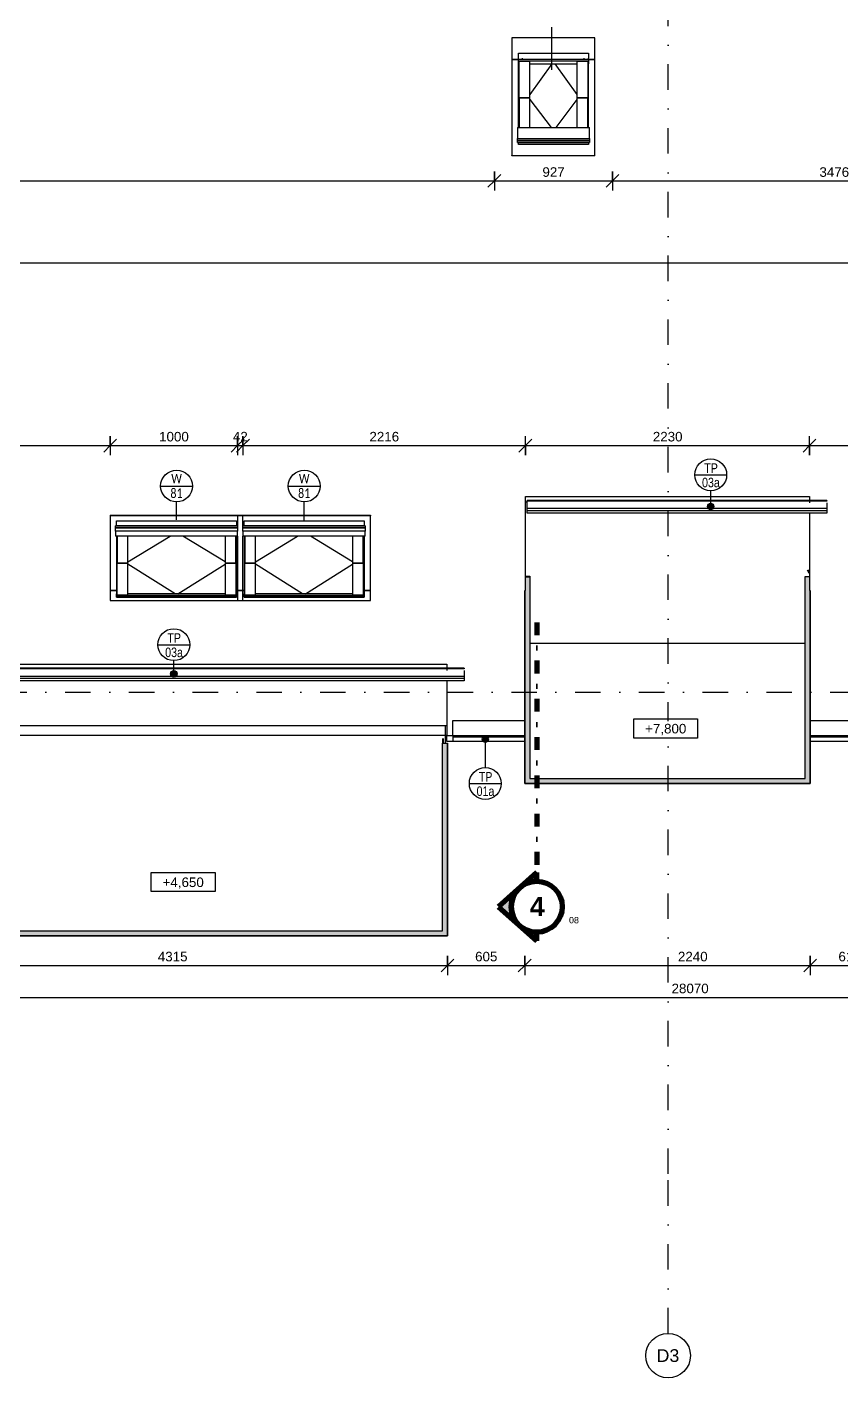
# Model space of a CAD drawing. Header units: millimetres. Extents: x -8084 to 32272, y -1655 to 72403.
# Drawn here: x 3219 to 9604, y 51803 to 62397 of the extents above; entities that cross this region are included whole.
import ezdxf

# ---------------------------------------------------------------- set-up
doc = ezdxf.new("R2010")
doc.units = ezdxf.units.MM
doc.linetypes.add('HA_DashDot_10mm-S3mm', pattern=[500, 200, -150, 0, -150])
doc.linetypes.add('HA_DashDot_6mm-S2mm', pattern=[300, 100, -100, 0, -100])
for name, color, linetype, lineweight in [('A-____-____-DIMS', 9, 'Continuous', 5), ('A-____-____-DIMS-50', 9, 'Continuous', 5), ('A-AREA-____-OTLN', 9, 'Continuous', 25), ('A-FLOR-____-OTLN', 9, 'Continuous', 9), ('A-FLOR-HRAL-OTLN', 9, 'Continuous', 9), ('A-GENM-____-IDEN', 9, 'Continuous', 9), ('A-GENM-____-OTLN', 9, 'Continuous', 9), ('A-GLAZ-____-IDEN', 9, 'Continuous', 9), ('A-GLAZ-____-OTLN', 9, 'Continuous', 5), ('A-ROOF-____-OTLN', 9, 'Continuous', 9), ('A-WALL-____-OTLN', 9, 'Continuous', 9), ('G-____-____-DIMS', 9, 'Continuous', 5), ('G-____-____-SYMB', 9, 'Continuous', 5), ('S-GRID-____-IDEN', 9, 'Continuous', 9), ('S-GRID-____-OTLN', 9, 'Continuous', 5)]:
    doc.layers.add(name, color=color, linetype=linetype, lineweight=lineweight)
doc.styles.add('Arial', font='arial.ttf', dxfattribs={"height": 100})
doc.styles.add('Arial_1', font='arial.ttf', dxfattribs={"height": 75})
doc.styles.add('Arial_2', font='arial.ttf', dxfattribs={"width": 0.8, "height": 75})
doc.styles.add('Arial_3', font='arial.ttf', dxfattribs={"height": 50})
doc.styles.add('Arial_B', font='arialbd.ttf', dxfattribs={"height": 150})
doc.styles.add('Calibri', font='calibri.ttf', dxfattribs={"width": 0.8, "height": 75})
doc.dimstyles.new('Inner_Dimensions', dxfattribs={"dimscale": 304.8, "dimtxt": 76.519455, "dimasz": 0.328084, "dimexe": 0.246063, "dimexo": 0.0625, "dimgap": 0.032808, "dimtad": 1, "dimdec": 0, "dimzin": 0, "dimdsep": 46, "dimtxsty": 'Arial_1', "dimblk1": 'OBLIQUE', "dimblk2": 'OBLIQUE', "dimsah": 1, "dimcen": 0.09, "dimdle": 0.246063, "dimazin": 0, "dimtfac": 1, "dimtdec": 4, "dimtix": 1, "dimtmove": 0, "dimatfit": 3, "dimfxl": 0.246063, "dimfxlon": 1, "dimtvp": 1, "dimtolj": 1, "dimtzin": 0, "dimlwd": 9, "dimlwe": 9, "dimarcsym": 2})
doc.dimstyles.new('Inner_Dimensions_1', dxfattribs={"dimscale": 304.8, "dimtxt": 76.519455, "dimasz": 0.328084, "dimexe": 0.246063, "dimexo": 0.0625, "dimgap": 0.032808, "dimtad": 1, "dimdec": 0, "dimzin": 0, "dimdsep": 46, "dimtxsty": 'Arial_1', "dimblk1": 'OBLIQUE', "dimblk2": 'OBLIQUE', "dimsah": 1, "dimcen": 0.09, "dimdle": 0.246063, "dimazin": 0, "dimtfac": 1, "dimtdec": 4, "dimtix": 1, "dimtmove": 2, "dimatfit": 3, "dimfxl": 0.246063, "dimfxlon": 1, "dimtvp": 1, "dimtolj": 1, "dimtzin": 0, "dimlwd": 9, "dimlwe": 9, "dimarcsym": 2})

# ---------------------------------------------------------------- blocks, each defined once
blk = doc.blocks.new('Top Rail Type - Top Rail_Internal_-1448727-DPS_STŘECHA-D')
at = {"layer": 'A-FLOR-HRAL-OTLN'}
for points in [[(2203, 55270), (2243, 55310), (2243, 56780), (2203, 56780), (2203, 56105)], [(6518, 55270), (6518, 56780), (6478, 56780), (6478, 55310)], [(6518, 55270), (6478, 55310), (2243, 55310), (2203, 55270), (4650, 55270)]]:
    blk.add_hatch(color=256, dxfattribs=at).paths.add_polyline_path(points)
for p, q in [((2203, 56780), (2243, 56780)), ((2203, 55270), (2203, 56780)), ((2243, 56780), (2243, 55310)), ((6478, 56780), (6518, 56780)), ((6478, 55310), (6478, 56780)), ((6518, 56780), (6518, 55270)), ((2243, 55310), (6478, 55310)), ((6518, 55270), (2203, 55270))]:
    blk.add_line(p, q, dxfattribs=at)
blk = doc.blocks.new('Top Rail Type - Top Rail_Internal_-V2-DPS_STŘECHA-D')
at = {"layer": 'A-FLOR-HRAL-OTLN'}
for p, q in [((2243, 56780), (2203, 56780)), ((2203, 56780), (2203, 55270)), ((2243, 56780), (2243, 55310)), ((6478, 56780), (6518, 56780)), ((6478, 55310), (6478, 56780)), ((6518, 55270), (6518, 56780)), ((2243, 55310), (6478, 55310)), ((2203, 55270), (6518, 55270))]:
    blk.add_line(p, q, dxfattribs=at)
blk = doc.blocks.new('Top Rail Type - Top Rail_Internal_-1448904-DPS_STŘECHA-D')
at = {"layer": 'A-FLOR-HRAL-OTLN'}
for points in [[(7123, 56465), (7163, 56505), (7163, 58085), (7128, 58085), (7128, 57979), (7123, 57979), (7123, 56820)], [(9363, 56465), (9363, 57979), (9358, 57979), (9358, 58087), (9323, 58087), (9323, 56505)], [(7123, 56465), (9363, 56465), (9323, 56505), (7163, 56505)]]:
    blk.add_hatch(color=256, dxfattribs=at).paths.add_polyline_path(points)
for p, q in [((7128, 58085), (7163, 58085)), ((7163, 58085), (7163, 56505)), ((9323, 58087), (9358, 58087)), ((9323, 56505), (9323, 58087)), ((7123, 56465), (7123, 57979)), ((9363, 57979), (9363, 56465)), ((7163, 56505), (9323, 56505)), ((9363, 56465), (7123, 56465))]:
    blk.add_line(p, q, dxfattribs=at)
blk = doc.blocks.new('Top Rail Type - Top Rail_Internal_-V6-DPS_STŘECHA-D')
at = {"layer": 'A-FLOR-HRAL-OTLN'}
for p, q in [((7163, 58085), (7128, 58085)), ((7163, 58085), (7163, 56505)), ((9323, 58087), (9358, 58087)), ((9323, 56505), (9323, 58087)), ((7123, 57979), (7123, 56465)), ((9363, 56465), (9363, 57979)), ((7163, 56505), (9323, 56505)), ((7123, 56465), (9363, 56465))]:
    blk.add_line(p, q, dxfattribs=at)
blk = doc.blocks.new('HA_GM_Gutter_Balcony - HA_GM_Gutter_Facade TP03-1638956-DPS_STŘECHA-D')
at = {"layer": 'A-GENM-____-OTLN'}
for p, q in [((0, 70), (0, 75)), ((4425, 75), (0, 75)), ((0, 10), (0, 70)), ((4425, 70), (0, 70)), ((0, -8), (0, 10)), ((4425, 10), (0, 10)), ((4425, 75), (4425, 70)), ((4425, 56), (4425, 10)), ((4425, 10), (4425, -8)), ((0, -25), (0, -8)), ((4425, -8), (0, -8)), ((4425, -25), (0, -25)), ((4425, -8), (4425, -25))]:
    blk.add_line(p, q, dxfattribs=at)
blk = doc.blocks.new('HA_GM_Gutter_Balcony - HA_GM_Gutter_Facade TP03-1639326-DPS_STŘECHA-D')
at = {"layer": 'A-GENM-____-OTLN'}
for p, q in [((0, 70), (0, 75)), ((2350, 75), (0, 75)), ((0, 10), (0, 70)), ((2350, 70), (0, 70)), ((0, -8), (0, 10)), ((2350, 10), (0, 10)), ((2350, 75), (2350, 70)), ((2350, 56), (2350, 10)), ((2350, 10), (2350, -8)), ((0, -25), (0, -8)), ((2350, -8), (0, -8)), ((2350, -25), (0, -25)), ((2350, -8), (2350, -25))]:
    blk.add_line(p, q, dxfattribs=at)
blk = doc.blocks.new('Roof-Windows_VELUX_GLL_1061 - CK02-1755538-DPS_STŘECHA-D')
at = {"layer": 'A-GLAZ-____-OTLN'}
for p, q in [((-3995, 62313), (-3995, 62142)), ((-3345, 62313), (-3995, 62313)), ((-3345, 62142), (-3345, 62313)), ((-3945, 62192), (-3395, 62192)), ((-3945, 62191), (-3945, 62192)), ((-3945, 62153), (-3945, 62191)), ((-3395, 62192), (-3395, 62191)), ((-3395, 62191), (-3395, 62153)), ((-3995, 62142), (-3995, 61389)), ((-3945, 62142), (-3995, 62142)), ((-3995, 62142), (-3945, 62142)), ((-3945, 62146), (-3945, 62153)), ((-3945, 62131), (-3945, 62146)), ((-3945, 62146), (-3395, 62146)), ((-3945, 62123), (-3945, 62131)), ((-3945, 62131), (-3395, 62131)), ((-3945, 62109), (-3945, 62123)), ((-3945, 62109), (-3939, 62109)), ((-3945, 61609), (-3945, 62109)), ((-3939, 62128), (-3855, 62128)), ((-3939, 61842), (-3939, 62128)), ((-3912, 62146), (-3912, 62153)), ((-3855, 61842), (-3855, 62128)), ((-3855, 62109), (-3485, 62109)), ((-3682, 62109), (-3855, 61867)), ((-3658, 62109), (-3485, 61867)), ((-3485, 62128), (-3401, 62128)), ((-3485, 62128), (-3485, 61842)), ((-3428, 62146), (-3428, 62153)), ((-3401, 62128), (-3401, 61842)), ((-3401, 62109), (-3395, 62109)), ((-3395, 62146), (-3395, 62153)), ((-3395, 62146), (-3395, 62131)), ((-3345, 62142), (-3395, 62142)), ((-3395, 62142), (-3345, 62142)), ((-3395, 62131), (-3395, 62123)), ((-3395, 62123), (-3395, 62109)), ((-3395, 61609), (-3395, 62109)), ((-3345, 61389), (-3345, 62142)), ((-3855, 61842), (-3939, 61842)), ((-3939, 61842), (-3855, 61842)), ((-3939, 61842), (-3939, 61609)), ((-3855, 61609), (-3855, 61842)), ((-3855, 61829), (-3688, 61609)), ((-3485, 61829), (-3652, 61609)), ((-3401, 61842), (-3485, 61842)), ((-3485, 61842), (-3401, 61842)), ((-3485, 61842), (-3485, 61609)), ((-3401, 61609), (-3401, 61842)), ((-3953, 61609), (-3387, 61609)), ((-3953, 61609), (-3953, 61522)), ((-3387, 61522), (-3387, 61609)), ((-3953, 61522), (-3387, 61522)), ((-3953, 61509), (-3953, 61522)), ((-3953, 61497), (-3953, 61509)), ((-3953, 61509), (-3387, 61509)), ((-3953, 61490), (-3953, 61497)), ((-3953, 61497), (-3387, 61497)), ((-3953, 61490), (-3387, 61490)), ((-3945, 61475), (-3945, 61490)), ((-3395, 61475), (-3945, 61475)), ((-3395, 61490), (-3395, 61475)), ((-3387, 61522), (-3387, 61509)), ((-3387, 61509), (-3387, 61497)), ((-3387, 61497), (-3387, 61490)), ((-3995, 61389), (-3345, 61389)), ((-3995, 61387), (-3995, 61389)), ((-3345, 61387), (-3995, 61387)), ((-3345, 61387), (-3345, 61389))]:
    blk.add_line(p, q, dxfattribs=at)
blk = doc.blocks.new('Roof-Windows_VELUX_GLL_1061 - PK08-V8-DPS_STŘECHA-D')
at = {"layer": 'A-GLAZ-____-OTLN'}
for p, q in [((4871, 58568), (5913, 58568)), ((4871, 58568), (4871, 58563)), ((5913, 58563), (4871, 58563)), ((4871, 58563), (4871, 58485)), ((4913, 58472), (4913, 58485)), ((5871, 58485), (4913, 58485)), ((4921, 58524), (5863, 58524)), ((4921, 58485), (4921, 58524)), ((5863, 58524), (5863, 58485)), ((5871, 58485), (5871, 58472)), ((5913, 58568), (5913, 58563)), ((5913, 57978), (5913, 58563)), ((4871, 58404), (4871, 57978)), ((4913, 58467), (4913, 58472)), ((5871, 58472), (4913, 58472)), ((4913, 58444), (4913, 58467)), ((5871, 58467), (4913, 58467)), ((5871, 58444), (4913, 58444)), ((4913, 58444), (4913, 58404)), ((5871, 58404), (4913, 58404)), ((4921, 58404), (4921, 57953)), ((4927, 58404), (4927, 58192)), ((5010, 58203), (5341, 58404)), ((5010, 58192), (5010, 58404)), ((5773, 58203), (5442, 58404)), ((5773, 58404), (5773, 58192)), ((5856, 58192), (5856, 58404)), ((5863, 58404), (5863, 57953)), ((5871, 58472), (5871, 58467)), ((5871, 58467), (5871, 58444)), ((5871, 58404), (5871, 58444)), ((4927, 58192), (5010, 58192)), ((4927, 57941), (4927, 58192)), ((5010, 58192), (4927, 58192)), ((5010, 57941), (5010, 58192)), ((5380, 57953), (5010, 58185)), ((5403, 57953), (5773, 58185)), ((5773, 58192), (5856, 58192)), ((5773, 58192), (5773, 57941)), ((5856, 58192), (5773, 58192)), ((5856, 58192), (5856, 57941)), ((4871, 57978), (4921, 57978)), ((4921, 57978), (4871, 57978)), ((4871, 57978), (4871, 57899)), ((4921, 57945), (4921, 57953)), ((4927, 57953), (4921, 57953)), ((5773, 57953), (5010, 57953)), ((5863, 57953), (5856, 57953)), ((5863, 57978), (5913, 57978)), ((5913, 57978), (5863, 57978)), ((5863, 57953), (5863, 57945)), ((5913, 57899), (5913, 57978)), ((4871, 57899), (5913, 57899)), ((4921, 57940), (4921, 57945)), ((4921, 57933), (4921, 57940)), ((5863, 57940), (4921, 57940)), ((4921, 57925), (4921, 57933)), ((5863, 57933), (4921, 57933)), ((4921, 57925), (5863, 57925)), ((5010, 57941), (4927, 57941)), ((5856, 57941), (5773, 57941)), ((5863, 57945), (5863, 57940)), ((5863, 57940), (5863, 57933)), ((5863, 57933), (5863, 57925))]:
    blk.add_line(p, q, dxfattribs=at)
blk = doc.blocks.new('Roof-Windows_VELUX_GLL_1061 - PK08-V9-DPS_STŘECHA-D')
at = {"layer": 'A-GLAZ-____-OTLN'}
for p, q in [((3871, 58568), (4913, 58568)), ((3871, 58568), (3871, 58563)), ((4913, 58563), (3871, 58563)), ((3871, 58563), (3871, 57978)), ((3913, 58472), (3913, 58485)), ((4871, 58485), (3913, 58485)), ((3921, 58524), (4863, 58524)), ((3921, 58485), (3921, 58524)), ((4863, 58524), (4863, 58485)), ((4871, 58485), (4871, 58472)), ((4913, 58568), (4913, 58563)), ((4913, 58485), (4913, 58563)), ((3913, 58467), (3913, 58472)), ((4871, 58472), (3913, 58472)), ((3913, 58444), (3913, 58467)), ((4871, 58467), (3913, 58467)), ((4871, 58444), (3913, 58444)), ((3913, 58444), (3913, 58404)), ((4871, 58404), (3913, 58404)), ((3921, 58404), (3921, 57953)), ((3927, 58404), (3927, 58192)), ((4010, 58203), (4341, 58404)), ((4010, 58192), (4010, 58404)), ((4773, 58203), (4442, 58404)), ((4773, 58404), (4773, 58192)), ((4856, 58192), (4856, 58404)), ((4863, 58404), (4863, 57953)), ((4871, 58472), (4871, 58467)), ((4871, 58467), (4871, 58444)), ((4871, 58404), (4871, 58444)), ((4913, 57978), (4913, 58404)), ((3927, 58192), (4010, 58192)), ((3927, 57941), (3927, 58192)), ((4010, 58192), (3927, 58192)), ((4010, 57941), (4010, 58192)), ((4380, 57953), (4010, 58185)), ((4403, 57953), (4773, 58185)), ((4773, 58192), (4856, 58192)), ((4773, 58192), (4773, 57941)), ((4856, 58192), (4773, 58192)), ((4856, 58192), (4856, 57941)), ((3871, 57978), (3921, 57978)), ((3921, 57978), (3871, 57978)), ((3871, 57978), (3871, 57899)), ((3921, 57945), (3921, 57953)), ((3927, 57953), (3921, 57953)), ((4773, 57953), (4010, 57953)), ((4863, 57953), (4856, 57953)), ((4863, 57978), (4913, 57978)), ((4913, 57978), (4863, 57978)), ((4863, 57953), (4863, 57945)), ((4913, 57899), (4913, 57978)), ((3871, 57899), (4913, 57899)), ((3921, 57940), (3921, 57945)), ((3921, 57933), (3921, 57940)), ((4863, 57940), (3921, 57940)), ((3921, 57925), (3921, 57933)), ((4863, 57933), (3921, 57933)), ((3921, 57925), (4863, 57925)), ((4010, 57941), (3927, 57941)), ((4856, 57941), (4773, 57941)), ((4863, 57945), (4863, 57940)), ((4863, 57940), (4863, 57933)), ((4863, 57933), (4863, 57925))]:
    blk.add_line(p, q, dxfattribs=at)
blk = doc.blocks.new('Grid - Radius 3_5mm-353793-DPS_STŘECHA-D')
at = {"layer": 'S-GRID-____-IDEN'}
blk.add_circle((0, 0), 3.5, dxfattribs=at)
blk = doc.blocks.new('Spot Elevations - Generic-448778-DPS_STŘECHA-D')
at = {"layer": 'G-____-____-DIMS', "lineweight": 9}
for p, q in [((-5, 0), (-5, 3)), ((-5, 3), (5, 3)), ((5, 3), (5, 0)), ((5, 0), (-5, 0))]:
    blk.add_line(p, q, dxfattribs=at)
blk = doc.blocks.new('Section - With Sheet Number-366786-DPS_STŘECHA-D')
at = {"layer": 'G-____-____-SYMB'}
h = blk.add_hatch(color=256, dxfattribs=at)
edge = h.paths.add_edge_path()
edge.add_line((1.37, 0), (0, 0))
edge.add_arc((-4, 0), 4, 0, 180)
edge.add_line((-8, 0), (-9.37, 0))
edge.add_line((-9.37, 0), (-4, 6))
edge.add_line((-4, 6), (1.37, 0))
at = {"layer": 'G-____-____-SYMB', "lineweight": 100}
for p, q in [((-4, 6), (-9.37, 0)), ((1.37, 0), (-4, 6)), ((-9.37, 0), (-8, 0)), ((0, 0), (1.37, 0))]:
    blk.add_line(p, q, dxfattribs=at)
blk.add_circle((-4, 0), 4, dxfattribs=at)
blk.add_arc((-4, 0), 4, 0, 180, dxfattribs=at)
blk = doc.blocks.new('HA_TAG_WD - Type Mark-1512533-DPS_STŘECHA-D')
at = {"layer": 'A-GLAZ-____-IDEN'}
blk.add_line((-2.5, 0), (2.5, 0), dxfattribs=at)
blk.add_circle((0, 0), 2.5, dxfattribs=at)
blk = doc.blocks.new('DIMBLOCK19-DPS_STŘECHA-D')
at = {"layer": 'A-____-____-DIMS-50', "lineweight": 9}
for p, q in [((-3345, 61265), (-3345, 61115)), ((-3345, 61190), (-3345, 61265)), ((-3345, 61190), (-3295, 61240)), ((6885, 61265), (6885, 61115)), ((6885, 61190), (6885, 61265)), ((6885, 61190), (6935, 61240)), ((-3345, 61190), (-3395, 61140)), ((-3345, 61190), (6885, 61190)), ((6885, 61190), (6835, 61140))]:
    blk.add_line(p, q, dxfattribs=at)
at = {"layer": 'A-____-____-DIMS-50', "color": 0, "lineweight": 9, "insert": (1626, 61297), "char_height": 75, "width": 346.1, "attachment_point": 1, "line_spacing_factor": 0.941778, "style": 'Arial_1'}
blk.add_mtext('10230', dxfattribs=at)
blk = doc.blocks.new('_Oblique')
at = {"color": 0, "linetype": 'ByBlock', "lineweight": -2}
blk.add_line((-0.5, -0.5), (0.5, 0.5), dxfattribs=at)
blk = doc.blocks.new('DIMBLOCK20-DPS_STŘECHA-D')
at = {"layer": 'A-____-____-DIMS-50', "lineweight": 9}
for p, q in [((6885, 61265), (6885, 61115)), ((6885, 61190), (6885, 61265)), ((6885, 61190), (6935, 61240)), ((7812, 61265), (7812, 61115)), ((7812, 61190), (7812, 61265)), ((7812, 61190), (7862, 61240)), ((6885, 61190), (6835, 61140)), ((6885, 61190), (7812, 61190)), ((7812, 61190), (7762, 61140))]:
    blk.add_line(p, q, dxfattribs=at)
at = {"layer": 'A-____-____-DIMS-50', "color": 0, "lineweight": 9, "insert": (7262, 61297), "char_height": 75, "width": 207.66, "attachment_point": 1, "line_spacing_factor": 0.941778, "style": 'Arial_1'}
blk.add_mtext('927', dxfattribs=at)
blk = doc.blocks.new('DIMBLOCK21-DPS_STŘECHA-D')
at = {"layer": 'A-____-____-DIMS-50', "lineweight": 9}
for p, q in [((7812, 61265), (7812, 61115)), ((7812, 61190), (7812, 61265)), ((7812, 61190), (7862, 61240)), ((11288, 61265), (11288, 61115)), ((11288, 61190), (11288, 61265)), ((11288, 61190), (11338, 61240)), ((7812, 61190), (7762, 61140)), ((7812, 61190), (11288, 61190)), ((11288, 61190), (11238, 61140))]:
    blk.add_line(p, q, dxfattribs=at)
at = {"layer": 'A-____-____-DIMS-50', "color": 0, "lineweight": 9, "insert": (9435, 61297), "char_height": 75, "width": 276.88, "attachment_point": 1, "line_spacing_factor": 0.941778, "style": 'Arial_1'}
blk.add_mtext('3476', dxfattribs=at)
blk = doc.blocks.new('DIMBLOCK32-DPS_STŘECHA-D')
at = {"layer": 'A-____-____-DIMS-50', "lineweight": 9}
for p, q in [((1698, 59114), (1648, 59064)), ((1698, 59039), (1698, 59189)), ((1698, 59114), (1748, 59164)), ((1698, 59114), (3871, 59114)), ((1698, 59114), (1698, 59039)), ((3871, 59114), (3821, 59064)), ((3871, 59189), (3871, 59039)), ((3871, 59114), (3871, 59189)), ((3871, 59114), (3921, 59164))]:
    blk.add_line(p, q, dxfattribs=at)
at = {"layer": 'A-____-____-DIMS-50', "color": 0, "lineweight": 9, "insert": (2669, 59222), "char_height": 75, "width": 276.88, "attachment_point": 1, "line_spacing_factor": 0.941778, "style": 'Arial_1'}
blk.add_mtext('2172', dxfattribs=at)
blk = doc.blocks.new('DIMBLOCK33-DPS_STŘECHA-D')
at = {"layer": 'A-____-____-DIMS-50', "lineweight": 9}
for p, q in [((3871, 59114), (3821, 59064)), ((3871, 59189), (3871, 59039)), ((3871, 59114), (3871, 59189)), ((3871, 59114), (3921, 59164)), ((3871, 59114), (4871, 59114)), ((4871, 59114), (4821, 59064)), ((4871, 59189), (4871, 59039)), ((4871, 59114), (4871, 59189)), ((4871, 59114), (4921, 59164))]:
    blk.add_line(p, q, dxfattribs=at)
at = {"layer": 'A-____-____-DIMS-50', "color": 0, "lineweight": 9, "insert": (4255, 59222), "char_height": 75, "width": 276.88, "attachment_point": 1, "line_spacing_factor": 0.941778, "style": 'Arial_1'}
blk.add_mtext('1000', dxfattribs=at)
blk = doc.blocks.new('DIMBLOCK34-DPS_STŘECHA-D')
at = {"layer": 'A-____-____-DIMS-50', "lineweight": 9}
for p, q in [((4871, 59114), (4821, 59064)), ((4913, 59114), (4863, 59064)), ((4871, 59189), (4871, 59039)), ((4871, 59114), (4871, 59189)), ((4871, 59114), (4921, 59164)), ((4871, 59114), (4913, 59114)), ((4913, 59189), (4913, 59039)), ((4913, 59114), (4913, 59189)), ((4913, 59114), (4963, 59164))]:
    blk.add_line(p, q, dxfattribs=at)
at = {"layer": 'A-____-____-DIMS-50', "color": 0, "lineweight": 9, "insert": (4834, 59222), "char_height": 75, "width": 138.44, "attachment_point": 1, "line_spacing_factor": 0.941778, "style": 'Arial_1'}
blk.add_mtext('42', dxfattribs=at)
blk = doc.blocks.new('DIMBLOCK35-DPS_STŘECHA-D')
at = {"layer": 'A-____-____-DIMS-50', "lineweight": 9}
for p, q in [((4913, 59114), (4863, 59064)), ((4913, 59189), (4913, 59039)), ((4913, 59114), (4913, 59189)), ((4913, 59114), (4963, 59164)), ((4913, 59114), (7128, 59114)), ((7128, 59114), (7078, 59064)), ((7128, 59039), (7128, 59189)), ((7128, 59114), (7178, 59164)), ((7128, 59114), (7128, 59039))]:
    blk.add_line(p, q, dxfattribs=at)
at = {"layer": 'A-____-____-DIMS-50', "color": 0, "lineweight": 9, "insert": (5905, 59222), "char_height": 75, "width": 276.88, "attachment_point": 1, "line_spacing_factor": 0.941778, "style": 'Arial_1'}
blk.add_mtext('2216', dxfattribs=at)
blk = doc.blocks.new('DIMBLOCK36-DPS_STŘECHA-D')
at = {"layer": 'A-____-____-DIMS-50', "lineweight": 9}
for p, q in [((7128, 59114), (7078, 59064)), ((7128, 59039), (7128, 59189)), ((7128, 59114), (7178, 59164)), ((7128, 59114), (9358, 59114)), ((7128, 59114), (7128, 59039)), ((9358, 59114), (9308, 59064)), ((9358, 59039), (9358, 59189)), ((9358, 59114), (9408, 59164)), ((9358, 59114), (9358, 59039))]:
    blk.add_line(p, q, dxfattribs=at)
at = {"layer": 'A-____-____-DIMS-50', "color": 0, "lineweight": 9, "insert": (8128, 59222), "char_height": 75, "width": 276.88, "attachment_point": 1, "line_spacing_factor": 0.941778, "style": 'Arial_1'}
blk.add_mtext('2230', dxfattribs=at)
blk = doc.blocks.new('DIMBLOCK37-DPS_STŘECHA-D')
at = {"layer": 'A-____-____-DIMS-50', "lineweight": 9}
for p, q in [((9358, 59114), (9308, 59064)), ((9358, 59039), (9358, 59189)), ((9358, 59114), (9408, 59164)), ((9358, 59114), (11255, 59114)), ((9358, 59114), (9358, 59039)), ((11255, 59114), (11205, 59064)), ((11255, 59189), (11255, 59039)), ((11255, 59114), (11255, 59189)), ((11255, 59114), (11305, 59164))]:
    blk.add_line(p, q, dxfattribs=at)
at = {"layer": 'A-____-____-DIMS-50', "color": 0, "lineweight": 9, "insert": (10191, 59222), "char_height": 75, "width": 276.88, "attachment_point": 1, "line_spacing_factor": 0.941778, "style": 'Arial_1'}
blk.add_mtext('1897', dxfattribs=at)
blk = doc.blocks.new('DIMBLOCK49-DPS_STŘECHA-D')
at = {"layer": 'A-____-____-DIMS-50', "lineweight": 9}
for p, q in [((2203, 55112), (2203, 54962)), ((2203, 55037), (2203, 55112)), ((6518, 55112), (6518, 54962)), ((6518, 55037), (6518, 55112)), ((2203, 55037), (2153, 54987)), ((2203, 55037), (2253, 55087)), ((2203, 55037), (6518, 55037)), ((6518, 55037), (6468, 54987)), ((6518, 55037), (6568, 55087))]:
    blk.add_line(p, q, dxfattribs=at)
at = {"layer": 'A-____-____-DIMS-50', "color": 0, "lineweight": 9, "insert": (4245, 55145), "char_height": 75, "width": 276.88, "attachment_point": 1, "line_spacing_factor": 0.941778, "style": 'Arial_1'}
blk.add_mtext('4315', dxfattribs=at)
blk = doc.blocks.new('DIMBLOCK50-DPS_STŘECHA-D')
at = {"layer": 'A-____-____-DIMS-50', "lineweight": 9}
for p, q in [((6518, 55112), (6518, 54962)), ((6518, 55037), (6518, 55112)), ((7123, 55112), (7123, 54962)), ((7123, 55037), (7123, 55112)), ((6518, 55037), (6468, 54987)), ((6518, 55037), (6568, 55087)), ((6518, 55037), (7123, 55037)), ((7123, 55037), (7073, 54987)), ((7123, 55037), (7173, 55087))]:
    blk.add_line(p, q, dxfattribs=at)
at = {"layer": 'A-____-____-DIMS-50', "color": 0, "lineweight": 9, "insert": (6734, 55145), "char_height": 75, "width": 207.66, "attachment_point": 1, "line_spacing_factor": 0.941778, "style": 'Arial_1'}
blk.add_mtext('605', dxfattribs=at)
blk = doc.blocks.new('DIMBLOCK51-DPS_STŘECHA-D')
at = {"layer": 'A-____-____-DIMS-50', "lineweight": 9}
for p, q in [((7123, 55112), (7123, 54962)), ((7123, 55037), (7123, 55112)), ((9363, 55112), (9363, 54962)), ((9363, 55037), (9363, 55112)), ((7123, 55037), (7073, 54987)), ((7123, 55037), (7173, 55087)), ((7123, 55037), (9363, 55037)), ((9363, 55037), (9313, 54987)), ((9363, 55037), (9413, 55087))]:
    blk.add_line(p, q, dxfattribs=at)
at = {"layer": 'A-____-____-DIMS-50', "color": 0, "lineweight": 9, "insert": (8325, 55145), "char_height": 75, "width": 276.88, "attachment_point": 1, "line_spacing_factor": 0.941778, "style": 'Arial_1'}
blk.add_mtext('2240', dxfattribs=at)
blk = doc.blocks.new('DIMBLOCK52-DPS_STŘECHA-D')
at = {"layer": 'A-____-____-DIMS-50', "lineweight": 9}
for p, q in [((9363, 55112), (9363, 54962)), ((9363, 55037), (9363, 55112)), ((9978, 55112), (9978, 54962)), ((9978, 55037), (9978, 55112)), ((9363, 55037), (9313, 54987)), ((9363, 55037), (9413, 55087)), ((9363, 55037), (9978, 55037)), ((9978, 55037), (9928, 54987)), ((9978, 55037), (10028, 55087))]:
    blk.add_line(p, q, dxfattribs=at)
at = {"layer": 'A-____-____-DIMS-50', "color": 0, "lineweight": 9, "insert": (9584, 55145), "char_height": 75, "width": 207.66, "attachment_point": 1, "line_spacing_factor": 0.941778, "style": 'Arial_1'}
blk.add_mtext('615', dxfattribs=at)
blk = doc.blocks.new('DIMBLOCK59-DPS_STŘECHA-D')
at = {"layer": 'A-____-____-DIMS-50', "lineweight": 9}
for p, q in [((-5862, 54787), (22358, 54787)), ((-5787, 54787), (-5837, 54737)), ((-5787, 54862), (-5787, 54712)), ((-5787, 54787), (-5787, 54862)), ((-5787, 54787), (-5737, 54837)), ((22283, 54787), (22233, 54737)), ((22283, 54862), (22283, 54712)), ((22283, 54787), (22283, 54862)), ((22283, 54787), (22333, 54837))]:
    blk.add_line(p, q, dxfattribs=at)
at = {"layer": 'A-____-____-DIMS-50', "color": 0, "lineweight": 9, "insert": (8275, 54895), "char_height": 75, "width": 346.1, "attachment_point": 1, "line_spacing_factor": 0.941778, "style": 'Arial_1'}
blk.add_mtext('28070', dxfattribs=at)
blk = doc.blocks.new('HA_TAG_GM_Products - Generic-588599-DPS_STŘECHA-D')
at = {"layer": 'A-GENM-____-IDEN'}
blk.add_line((-2.5, 0), (2.5, 0), dxfattribs=at)
blk.add_circle((0, 0), 2.5, dxfattribs=at)

msp = doc.modelspace()

# ---------------------------------------------------------------- hatches: boundary and pattern name
at = {"layer": 'A-GENM-____-IDEN'}
h = msp.add_hatch(color=256, dxfattribs=at)
edge = h.paths.add_edge_path()
edge.add_arc((8582.3, 58637.2), 25, 0, 360)
h = msp.add_hatch(color=256, dxfattribs=at)
edge = h.paths.add_edge_path()
edge.add_arc((4370.5, 57324.8), 25, 0, 360)
h = msp.add_hatch(color=256, dxfattribs=at)
edge = h.paths.add_edge_path()
edge.add_arc((6813.7, 56811.4), 25, 0, 360)

# ---------------------------------------------------------------- linework, layer by layer
at = {"layer": 'A-AREA-____-OTLN'}
for p, q in [((7128.2, 58087.2), (7163.2, 58087.2)), ((7163.2, 58087.2), (7163.2, 58084.9)), ((9358.2, 58113.2), (9343.2, 58139.2)), ((6483.2, 56779.9), (6483.2, 56817.4))]:
    msp.add_line(p, q, dxfattribs=at)
at = {"layer": 'A-FLOR-____-OTLN'}
for p, q in [((7163.2, 57565.4), (9323.2, 57565.4)), ((2208.2, 56919.9), (6513.2, 56919.9)), ((6498.2, 56919.9), (6498.2, 56779.9)), ((6513.2, 56839.9), (2208.2, 56839.9))]:
    msp.add_line(p, q, dxfattribs=at)
at = {"layer": 'A-GENM-____-IDEN'}
for p, q in [((8582.3, 58637.2), (8582.3, 58760.1)), ((4370.5, 57324.8), (4370.5, 57428.3)), ((6813.7, 56811.4), (6813.7, 56589.5))]:
    msp.add_line(p, q, dxfattribs=at)
for centre in [(8582.3, 58637.2), (4370.5, 57324.8), (6813.7, 56811.4)]:
    msp.add_circle(centre, 25, dxfattribs=at)
at = {"layer": 'A-GLAZ-____-IDEN'}
for p, q in [((7336.5, 62061.6), (7336.5, 62395.7)), ((4392.2, 58532.4), (4392.2, 58669.9)), ((5393.7, 58520.5), (5393.7, 58669.9))]:
    msp.add_line(p, q, dxfattribs=at)
at = {"layer": 'A-ROOF-____-OTLN'}
for p, q in [((-5756.8, 60548.2), (22238.2, 60548.2)), ((7128.2, 58714.9), (9358.2, 58714.9)), ((7128.2, 57979.1), (7128.2, 58714.9)), ((9358.2, 58714.9), (9358.2, 58684.9)), ((9358.2, 58679.9), (9358.2, 58665.8)), ((9358.2, 58584.8), (9358.2, 57979.1)), ((2208.2, 57399.9), (6513.2, 57399.9)), ((6513.2, 57399.9), (6513.2, 57369.9)), ((6513.2, 57364.9), (6513.2, 57350.8)), ((6513.2, 57269.8), (6513.2, 56839.9)), ((6558.2, 56839.9), (6558.2, 56959.9)), ((6558.2, 56959.9), (7123.2, 56959.9)), ((9363.2, 56959.9), (9938.2, 56959.9)), ((6513.2, 56839.9), (6558.2, 56839.9))]:
    msp.add_line(p, q, dxfattribs=at)
at = {"layer": 'A-WALL-____-OTLN'}
for p, q in [((7143.2, 58669.9), (7128.2, 58669.9)), ((6513.2, 56794.9), (6513.2, 56839.9)), ((7123.2, 56794.9), (6513.2, 56794.9)), ((6558.2, 56839.9), (7123.2, 56839.9)), ((6558.2, 56839.9), (6558.2, 56794.9)), ((7123.2, 56827.4), (6558.2, 56827.4)), ((9363.2, 56839.9), (9938.2, 56839.9)), ((9938.2, 56827.4), (9363.2, 56827.4)), ((9983.2, 56794.9), (9363.2, 56794.9))]:
    msp.add_line(p, q, dxfattribs=at)
at = {"layer": 'G-____-____-SYMB', "linetype": 'HA_DashDot_6mm-S2mm', "lineweight": 100}
msp.add_line((7217.2, 57728.3), (7217.2, 55698.4), dxfattribs=at)
at = {"layer": 'S-GRID-____-OTLN', "linetype": 'HA_DashDot_10mm-S3mm', "lineweight": 9}
for p, q in [((8248.2, 53402.9), (8248.2, 70803)), ((-6484.4, 57179.9), (22085.6, 57179.9)), ((8248.2, 52152.9), (8248.2, 53402.9))]:
    msp.add_line(p, q, dxfattribs=at)

# ---------------------------------------------------------------- block references
at = {"layer": 'A-FLOR-HRAL-OTLN'}
for name in ['Top Rail Type - Top Rail_Internal_-1448904-DPS_STŘECHA-D', 'Top Rail Type - Top Rail_Internal_-V6-DPS_STŘECHA-D', 'Top Rail Type - Top Rail_Internal_-1448727-DPS_STŘECHA-D', 'Top Rail Type - Top Rail_Internal_-V2-DPS_STŘECHA-D']:
    msp.add_blockref(name, (0, 0), dxfattribs=at)
at = {"layer": 'A-GENM-____-IDEN', "xscale": 49.99999999999998, "yscale": 49.99999999999998, "zscale": 49.99999999999998}
for p in [(8582.3, 58885.1), (4370.5, 57553.3), (6813.7, 56464.5)]:
    msp.add_blockref('HA_TAG_GM_Products - Generic-588599-DPS_STŘECHA-D', p, dxfattribs=at)
at = {"layer": 'A-GENM-____-OTLN'}
for name, p in [('HA_GM_Gutter_Balcony - HA_GM_Gutter_Facade TP03-1639326-DPS_STŘECHA-D', (7143.2, 58609.9)), ('HA_GM_Gutter_Balcony - HA_GM_Gutter_Facade TP03-1638956-DPS_STŘECHA-D', (2223.2, 57294.9))]:
    msp.add_blockref(name, p, dxfattribs=at)
at = {"layer": 'A-GLAZ-____-IDEN', "xscale": 49.99999999999998, "yscale": 49.99999999999998, "zscale": 49.99999999999998}
for p in [(4392.2, 58797.2), (5393.7, 58797.2)]:
    msp.add_blockref('HA_TAG_WD - Type Mark-1512533-DPS_STŘECHA-D', p, dxfattribs=at)
at = {"layer": 'A-GLAZ-____-OTLN'}
for name, p in [('Roof-Windows_VELUX_GLL_1061 - CK02-1755538-DPS_STŘECHA-D', (11018.2, 0)), ('Roof-Windows_VELUX_GLL_1061 - PK08-V9-DPS_STŘECHA-D', (0, 0)), ('Roof-Windows_VELUX_GLL_1061 - PK08-V8-DPS_STŘECHA-D', (0, 0))]:
    msp.add_blockref(name, p, dxfattribs=at)
at = {"layer": 'G-____-____-DIMS', "lineweight": 9, "xscale": 49.99999999999998, "yscale": 49.99999999999998, "zscale": 49.99999999999998}
for p in [(8228.6, 56821.4), (4443.5, 55616.8)]:
    msp.add_blockref('Spot Elevations - Generic-448778-DPS_STŘECHA-D', p, dxfattribs=at)
at = {"layer": 'G-____-____-SYMB', "lineweight": 100, "xscale": 49.99999999999998, "yscale": 49.99999999999998, "zscale": 49.99999999999998, "rotation": 89.99999999999947}
msp.add_blockref('Section - With Sheet Number-366786-DPS_STŘECHA-D', (7217.2, 55698.4), dxfattribs=at)
at = {"layer": 'S-GRID-____-IDEN', "xscale": 49.99999999999998, "yscale": 49.99999999999998, "zscale": 49.99999999999998}
msp.add_blockref('Grid - Radius 3_5mm-353793-DPS_STŘECHA-D', (8248.2, 51977.9), dxfattribs=at)

# ---------------------------------------------------------------- texts
at = {"layer": 'A-GENM-____-IDEN', "lineweight": 5, "char_height": 75, "attachment_point": 1, "style": 'Arial_2'}
for s, insert, width in [('TP', (8531.3, 58975.2), 128.27), ('03a', (8514.1, 58862.5), 169.958), ('TP', (4319.5, 57643.4), 128.27), ('03a', (4302.3, 57530.7), 169.958), ('TP', (6762.7, 56554.6), 128.27), ('01a', (6745.5, 56441.9), 169.958)]:
    msp.add_mtext(s, dxfattribs=dict(at, insert=insert, width=width))
at = {"layer": 'A-GLAZ-____-IDEN', "lineweight": 5, "char_height": 75, "attachment_point": 1, "style": 'Calibri'}
for s, insert, width in [('W', (4350.4, 58892.5), 105.823), ('W', (5351.8, 58892.5), 105.823), ('81', (4343.8, 58778.2), 121.856), ('81', (5345.2, 58778.2), 121.856)]:
    msp.add_mtext(s, dxfattribs=dict(at, insert=insert, width=width))
at = {"layer": 'G-____-____-SYMB', "attachment_point": 1}
for s, insert, char_height, width, style in [('\\fArial|b1|i0|c0|p34|;4', (7163, 55575.1), 150, 144.304, 'Arial_B'), ('08', (7470.6, 55418.1), 50, 96.202, 'Arial_3')]:
    msp.add_mtext(s, dxfattribs=dict(at, insert=insert, char_height=char_height, width=width, style=style))
at = {"layer": 'S-GRID-____-IDEN', "lineweight": 5, "insert": (8157.3, 52028.6), "char_height": 100, "width": 220.464, "attachment_point": 1, "style": 'Arial'}
msp.add_mtext('D3', dxfattribs=at)

# ---------------------------------------------------------------- dimensions: what is measured, and where the dimension line sits
at = {"layer": 'A-____-____-DIMS', "lineweight": 9}
for base, p1, p2, override, picture, middle in [((6884.7, 61189.9), (-3345, 61264.9), (6884.7, 61264.9), {"dimpost": '<>', "dimfxl": 10229.731273}, 'DIMBLOCK19-DPS_STŘECHA-D', (1769.8, 61238.2)), ((7811.7, 61189.9), (6884.7, 61264.9), (7811.7, 61264.9), {"dimpost": '<>', "dimfxl": 926.999999}, 'DIMBLOCK20-DPS_STŘECHA-D', (7348.2, 61238.2)), ((11288.1, 61189.9), (7811.7, 61264.9), (11288.1, 61264.9), {"dimpost": '<>', "dimfxl": 3476.407997}, 'DIMBLOCK21-DPS_STŘECHA-D', (9549.9, 61238.2)), ((3870.6903, 59114.4598), (1698.2056, 59039.4598), (3870.6903, 59189.4598), {"dimpost": '<>', "dimfxl": 2177.656954}, 'DIMBLOCK32-DPS_STŘECHA-D', (2784.448, 59162.1133)), ((4870.7, 59114.5), (3870.7, 59189.5), (4870.7, 59189.5), {"dimpost": '<>', "dimfxl": 1000}, 'DIMBLOCK33-DPS_STŘECHA-D', (4370.7, 59162.8)), ((4912.7, 59114.5), (4870.7, 59189.5), (4912.7, 59189.5), {"dimpost": '<>', "dimfxl": 42}, 'DIMBLOCK34-DPS_STŘECHA-D', (4891.7, 59162.1)), ((7128.2056, 59114.4598), (4912.6903, 59189.4598), (7128.2056, 59039.4598), {"dimpost": '<>', "dimfxl": 2220.587311}, 'DIMBLOCK35-DPS_STŘECHA-D', (6020.448, 59162.7528)), ((9358.2, 59114.5), (7128.2, 59039.5), (9358.2, 59039.5), {"dimpost": '<>', "dimfxl": 2230}, 'DIMBLOCK36-DPS_STŘECHA-D', (8243.2, 59162.8)), ((11255.4, 59114.5), (9358.2, 59039.5), (11255.4, 59189.5), {"dimpost": '<>', "dimfxl": 1903.109434}, 'DIMBLOCK37-DPS_STŘECHA-D', (10306.8, 59162.8)), ((6518.2, 55037.4), (2203.2, 55112.4), (6518.2, 55112.4), {"dimpost": '<>', "dimfxl": 4315}, 'DIMBLOCK49-DPS_STŘECHA-D', (4360.7, 55085.7)), ((7123.2, 55037.4), (6518.2, 55112.4), (7123.2, 55112.4), {"dimpost": '<>', "dimfxl": 605}, 'DIMBLOCK50-DPS_STŘECHA-D', (6820.7, 55085.7)), ((9978.2, 55037.4), (9363.2, 55112.4), (9978.2, 55112.4), {"dimpost": '<>', "dimfxl": 615}, 'DIMBLOCK52-DPS_STŘECHA-D', (9670.7, 55085.7))]:
    dim = msp.add_linear_dim(base=base, p1=p1, p2=p2, dimstyle='Inner_Dimensions', override=override, dxfattribs=at)
    dim.commit()
    dim.dimension.update_dxf_attribs({"geometry": picture, "text_midpoint": middle})
for base, p1, p2, override, picture, middle in [((9363.2, 55037.4), (7123.2, 55112.4), (9363.2, 55112.4), {"dimpost": '<>', "dimfxl": 2240}, 'DIMBLOCK51-DPS_STŘECHA-D', (8463.1, 55094.8)), ((22283.2, 54787.4), (-5786.8, 54862.4), (22283.2, 54862.4), {"dimpost": '<>', "dimfxl": 28070}, 'DIMBLOCK59-DPS_STŘECHA-D', (8448.2, 54844.8))]:
    dim = msp.add_linear_dim(base=base, p1=p1, p2=p2, dimstyle='Inner_Dimensions_1', override=override, dxfattribs=at)
    dim.commit()
    dim.dimension.update_dxf_attribs({"geometry": picture, "text_midpoint": middle, "dimtype": 160})

# ---------------------------------------------------------------- next in the draw order: texts
at = {"layer": 'G-____-____-DIMS', "lineweight": 9, "char_height": 75, "width": 386.567, "attachment_point": 1, "line_spacing_factor": 0.941778, "style": 'Arial_1', "bg_fill": 3, "box_fill_scale": 1.25, "bg_fill_color": 256, "bg_fill_true_color": 13158600, "bg_fill_transparency": 0}
for s, insert in [('+7,800', (8067.5, 56932.3)), ('+4,650', (4282.4, 55727.7))]:
    msp.add_mtext(s, dxfattribs=dict(at, insert=insert))

doc.saveas('drawing.dxf')
